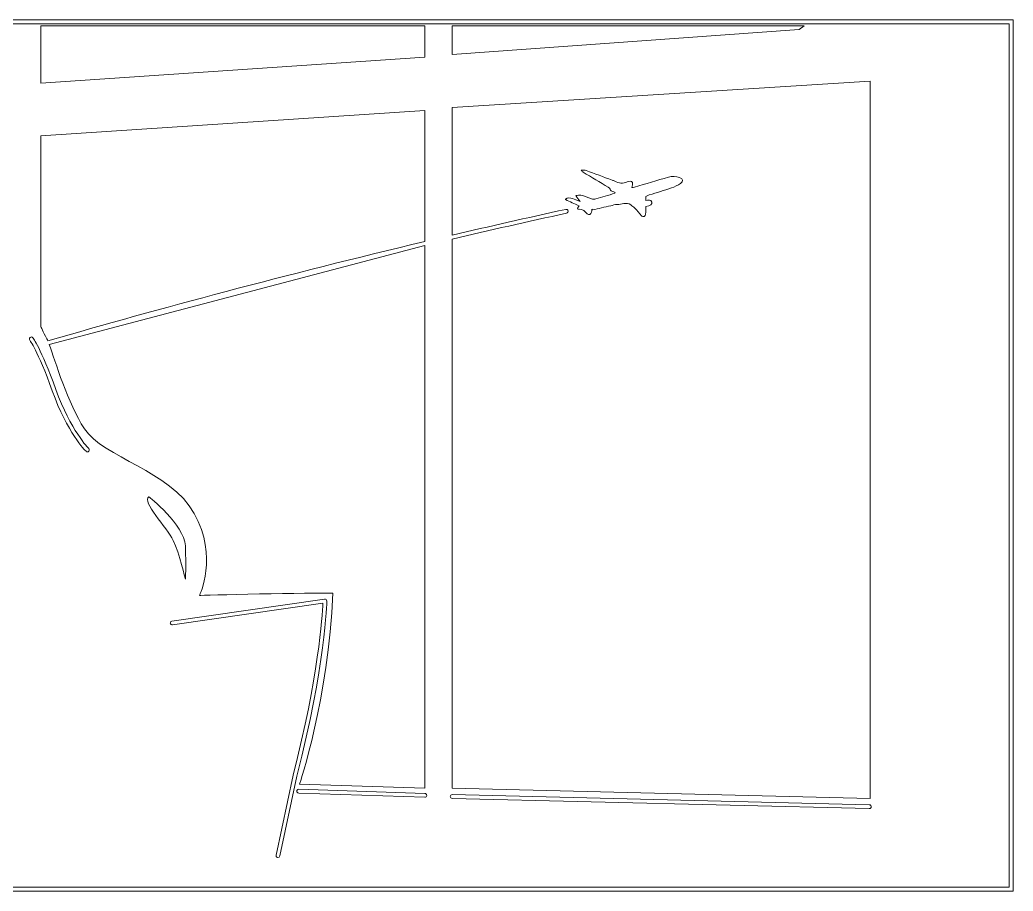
# Model space of a CAD drawing. Header units: millimetres. Extents: x -116 to 112, y -30 to 49.
# Drawn here: x 21.7 to 112.2, y -30 to 49.4 of the extents above; entities that cross this region are included whole.
import ezdxf

# ---------------------------------------------------------------- set-up
doc = ezdxf.new("R2010")
doc.units = ezdxf.units.MM
doc.header["$MEASUREMENT"] = 0
doc.layers.add('Layer 3', color=7, linetype='Continuous', lineweight=0)

# ---------------------------------------------------------------- blocks, each defined once
blk = doc.blocks.new('Block_0')
at = {"layer": 'Layer 3'}
for points in [[(58.563, 48.898), (23.592, 48.898), (23.592, 43.652), (58.563, 46.033)], [(93.12, 48.898), (61.048, 48.898), (61.048, 46.275), (92.671, 48.552)]]:
    blk.add_lwpolyline(points, close=True, dxfattribs=at)
for points, knots in [([(-116.008, 49.427), (-116.008, 49.427), (-116.008, 21.994), (-116.008, 21.994), (-116.072, 21.959), (-116.11, 21.888), (-116.098, 21.813), (-116.089, 21.757), (-116.054, 21.714), (-116.008, 21.689), (-116.008, 21.689), (-116.008, -29.956), (-116.008, -29.956), (-116.008, -29.956), (112.162, -29.956), (112.162, -29.956), (112.162, -29.956), (112.162, 49.427), (112.162, 49.427), (112.162, 49.427), (-116.008, 49.427), (-116.008, 49.427)], [0, 0, 0, 0, 1, 1, 1, 2, 2, 2, 3, 3, 3, 4, 4, 4, 5, 5, 5, 6, 6, 6, 7, 7, 7, 7]), ([(-115.656, 22.06), (-107.951, 23.244), (-102.843, 21.289), (-102.791, 21.269), (-102.701, 21.233), (-102.656, 21.131), (-102.692, 21.04), (-102.719, 20.971), (-102.786, 20.928), (-102.856, 20.928), (-102.877, 20.928), (-102.899, 20.932), (-102.92, 20.941), (-102.971, 20.961), (-108.022, 22.889), (-115.656, 21.703), (-115.656, 21.703), (-115.656, 21.16), (-115.656, 21.16), (-115.418, 21.264), (-115.001, 21.361), (-114.267, 21.381), (-112.565, 21.427), (-108.608, 21.979), (-103.684, 20.645), (-102.856, 20.093), (-102.672, 20.139), (-102.672, 19.264), (-102.672, 18.39), (-102.672, 14.295), (-102.672, 14.295), (-102.672, 14.295), (-104.19, 14.019), (-104.696, 13.006), (-105.203, 11.994), (-105.525, 10.89), (-105.525, 10.614), (-105.525, 10.337), (-107.319, 10.291), (-106.767, 11.994), (-106.215, 13.697), (-106.859, 16.181), (-109.068, 16.687), (-111.081, 16.687), (-114.592, 16.687), (-115.656, 16.687), (-115.656, 16.687), (-115.656, -29.603), (-115.656, -29.603), (-115.656, -29.603), (-103.86, -29.603), (-103.86, -29.603), (-103.86, -29.505), (-103.781, -29.427), (-103.684, -29.427), (-103.684, -29.427), (-102.802, -29.427), (-102.802, -29.427), (-102.802, -29.427), (-68.621, -23.805), (-68.621, -23.805), (-68.621, -23.805), (-67.885, -23.345), (-69.357, -23.069), (-70.83, -22.793), (-75.983, -21.873), (-75.983, -21.873), (-75.983, -21.873), (-75.983, -19.46), (-75.983, -19.46), (-70.751, -19.387), (-55.441, -19.077), (-53.252, -17.915), (-52.282, -17.401), (-51.493, -16.93), (-50.881, -16.54), (-50.881, -16.54), (-36.963, -15.063), (-36.963, -15.063), (-36.963, -15.063), (-25.367, -15.615), (-25.367, -15.615), (-25.367, -15.615), (-26.104, -15.799), (-25.367, -16.443), (-24.631, -17.087), (-26.196, -17.087), (-26.196, -17.087), (-26.196, -17.087), (-18.281, -17.731), (-18.281, -17.731), (-18.281, -17.731), (-14.14, -17.731), (-14.14, -17.731), (-14.14, -17.731), (-88.149, -29.427), (-88.149, -29.427), (-88.149, -29.427), (-57.301, -29.427), (-57.301, -29.427), (-57.301, -29.427), (-7.544, -20.687), (-7.544, -20.687), (-7.449, -20.667), (-7.357, -20.734), (-7.34, -20.83), (-7.323, -20.926), (-7.387, -21.017), (-7.483, -21.034), (-7.483, -21.034), (-56.282, -29.603), (-56.282, -29.603), (-56.282, -29.603), (111.809, -29.603), (111.809, -29.603), (111.809, -29.603), (111.809, 49.074), (111.809, 49.074), (111.809, 49.074), (-115.656, 49.074), (-115.656, 49.074), (-115.656, 49.074), (-115.656, 22.06), (-115.656, 22.06)], [0, 0, 0, 0, 1, 1, 1, 2, 2, 2, 3, 3, 3, 4, 4, 4, 5, 5, 5, 6, 6, 6, 7, 7, 7, 8, 8, 8, 9, 9, 9, 10, 10, 10, 11, 11, 11, 12, 12, 12, 13, 13, 13, 14, 14, 14, 15, 15, 15, 16, 16, 16, 17, 17, 17, 18, 18, 18, 19, 19, 19, 20, 20, 20, 21, 21, 21, 22, 22, 22, 23, 23, 23, 24, 24, 24, 25, 25, 25, 26, 26, 26, 27, 27, 27, 28, 28, 28, 29, 29, 29, 30, 30, 30, 31, 31, 31, 32, 32, 32, 33, 33, 33, 34, 34, 34, 35, 35, 35, 36, 36, 36, 37, 37, 37, 38, 38, 38, 39, 39, 39, 40, 40, 40, 41, 41, 41, 41]), ([(111.809, -29.603), (111.809, -29.603), (-56.282, -29.603), (-56.282, -29.603), (-56.282, -29.603), (-7.483, -21.034), (-7.483, -21.034), (-7.387, -21.017), (-7.323, -20.926), (-7.34, -20.83), (-7.357, -20.734), (-7.449, -20.667), (-7.544, -20.687), (-7.544, -20.687), (-57.301, -29.427), (-57.301, -29.427), (-57.301, -29.427), (-88.149, -29.427), (-88.149, -29.427), (-88.149, -29.427), (-14.14, -17.731), (-14.14, -17.731), (-14.14, -17.731), (-18.281, -17.731), (-18.281, -17.731), (-18.281, -17.731), (-26.196, -17.087), (-26.196, -17.087), (-26.196, -17.087), (-24.631, -17.087), (-25.367, -16.443), (-26.104, -15.799), (-25.367, -15.615), (-25.367, -15.615), (-25.367, -15.615), (-36.963, -15.063), (-36.963, -15.063), (-36.963, -15.063), (-50.881, -16.54), (-50.881, -16.54), (-51.493, -16.93), (-52.282, -17.401), (-53.252, -17.915), (-55.441, -19.077), (-70.751, -19.387), (-75.983, -19.46), (-75.983, -19.46), (-75.983, -21.873), (-75.983, -21.873), (-75.983, -21.873), (-70.83, -22.793), (-69.357, -23.069), (-67.885, -23.345), (-68.621, -23.805), (-68.621, -23.805), (-68.621, -23.805), (-102.802, -29.427), (-102.802, -29.427), (-102.802, -29.427), (-103.684, -29.427), (-103.684, -29.427), (-103.781, -29.427), (-103.86, -29.505), (-103.86, -29.603), (-103.86, -29.603), (-115.656, -29.603), (-115.656, -29.603), (-115.656, -29.603), (-115.656, 16.687), (-115.656, 16.687), (-114.592, 16.687), (-111.081, 16.687), (-109.068, 16.687), (-106.859, 16.181), (-106.215, 13.697), (-106.767, 11.994), (-107.319, 10.291), (-105.525, 10.337), (-105.525, 10.614), (-105.525, 10.89), (-105.203, 11.994), (-104.696, 13.006), (-104.19, 14.019), (-102.672, 14.295), (-102.672, 14.295), (-102.672, 14.295), (-102.672, 18.39), (-102.672, 19.264), (-102.672, 20.139), (-102.856, 20.093), (-103.684, 20.645), (-108.608, 21.979), (-112.565, 21.427), (-114.267, 21.381), (-115.001, 21.361), (-115.418, 21.264), (-115.656, 21.16), (-115.656, 21.16), (-115.656, 21.703), (-115.656, 21.703), (-108.022, 22.889), (-102.971, 20.961), (-102.92, 20.941), (-102.899, 20.932), (-102.877, 20.928), (-102.856, 20.928), (-102.786, 20.928), (-102.719, 20.971), (-102.692, 21.04), (-102.656, 21.131), (-102.701, 21.233), (-102.791, 21.269), (-102.843, 21.289), (-107.951, 23.244), (-115.656, 22.06), (-115.656, 22.06), (-115.656, 49.074), (-115.656, 49.074), (-115.656, 49.074), (111.809, 49.074), (111.809, 49.074), (111.809, 49.074), (111.809, -29.603), (111.809, -29.603)], [0, 0, 0, 0, 1, 1, 1, 2, 2, 2, 3, 3, 3, 4, 4, 4, 5, 5, 5, 6, 6, 6, 7, 7, 7, 8, 8, 8, 9, 9, 9, 10, 10, 10, 11, 11, 11, 12, 12, 12, 13, 13, 13, 14, 14, 14, 15, 15, 15, 16, 16, 16, 17, 17, 17, 18, 18, 18, 19, 19, 19, 20, 20, 20, 21, 21, 21, 22, 22, 22, 23, 23, 23, 24, 24, 24, 25, 25, 25, 26, 26, 26, 27, 27, 27, 28, 28, 28, 29, 29, 29, 30, 30, 30, 31, 31, 31, 32, 32, 32, 33, 33, 33, 34, 34, 34, 35, 35, 35, 36, 36, 36, 37, 37, 37, 38, 38, 38, 39, 39, 39, 40, 40, 40, 41, 41, 41, 41]), ([(23.592, 48.898), (23.592, 48.898), (58.563, 48.898), (58.563, 48.898), (58.563, 48.898), (58.563, 46.033), (58.563, 46.033), (58.563, 46.033), (23.592, 43.652), (23.592, 43.652), (23.592, 43.652), (23.592, 48.898), (23.592, 48.898)], [0, 0, 0, 0, 1, 1, 1, 2, 2, 2, 3, 3, 3, 4, 4, 4, 4]), ([(61.048, 48.898), (61.048, 48.898), (93.12, 48.898), (93.12, 48.898), (93.12, 48.898), (92.671, 48.552), (92.671, 48.552), (92.671, 48.552), (61.048, 46.275), (61.048, 46.275), (61.048, 46.275), (61.048, 48.898), (61.048, 48.898)], [0, 0, 0, 0, 1, 1, 1, 2, 2, 2, 3, 3, 3, 4, 4, 4, 4]), ([(71.619, 32.026), (71.598, 32.118), (71.506, 32.178), (71.411, 32.16), (67.883, 31.387), (64.429, 30.604), (61.05, 29.814), (61.05, 29.814), (61.05, 41.442), (61.05, 41.442), (61.05, 41.442), (99.15, 43.837), (99.15, 43.837), (99.15, 43.837), (99.15, -21.505), (99.15, -21.505), (99.15, -21.505), (61.05, -20.584), (61.05, -20.584), (61.05, -20.584), (61.05, 29.454), (61.05, 29.454), (64.454, 30.251), (67.932, 31.042), (71.485, 31.818), (71.58, 31.835), (71.64, 31.931), (71.619, 32.026)], [0, 0, 0, 0, 1, 1, 1, 2, 2, 2, 3, 3, 3, 4, 4, 4, 5, 5, 5, 6, 6, 6, 7, 7, 7, 8, 8, 8, 9, 9, 9, 9]), ([(71.485, 31.818), (67.932, 31.042), (64.454, 30.251), (61.05, 29.454), (61.05, 29.454), (61.05, -20.584), (61.05, -20.584), (61.05, -20.584), (99.15, -21.505), (99.15, -21.505), (99.15, -21.505), (99.15, 43.837), (99.15, 43.837), (99.15, 43.837), (61.05, 41.442), (61.05, 41.442), (61.05, 41.442), (61.05, 29.814), (61.05, 29.814), (64.429, 30.604), (67.883, 31.387), (71.411, 32.16), (71.506, 32.178), (71.598, 32.118), (71.619, 32.026), (71.64, 31.931), (71.58, 31.835), (71.485, 31.818)], [0, 0, 0, 0, 1, 1, 1, 2, 2, 2, 3, 3, 3, 4, 4, 4, 5, 5, 5, 6, 6, 6, 7, 7, 7, 8, 8, 8, 9, 9, 9, 9]), ([(23.592, 38.866), (23.592, 38.866), (58.562, 41.166), (58.562, 41.166), (58.562, 41.166), (58.562, 29.228), (58.562, 29.228), (45.937, 26.226), (34.408, 23.129), (24.234, 20.18), (24.198, 20.261), (24.17, 20.324), (24.145, 20.37), (23.775, 21.012), (23.592, 21.474), (23.592, 21.474), (23.592, 21.474), (23.592, 38.866), (23.592, 38.866)], [0, 0, 0, 0, 1, 1, 1, 2, 2, 2, 3, 3, 3, 4, 4, 4, 5, 5, 5, 6, 6, 6, 6]), ([(24.234, 20.18), (34.408, 23.129), (45.937, 26.226), (58.562, 29.228), (58.562, 29.228), (58.562, 41.166), (58.562, 41.166), (58.562, 41.166), (23.592, 38.866), (23.592, 38.866), (23.592, 38.866), (23.592, 21.474), (23.592, 21.474), (23.592, 21.474), (23.775, 21.012), (24.145, 20.37), (24.17, 20.324), (24.198, 20.261), (24.234, 20.18)], [0, 0, 0, 0, 1, 1, 1, 2, 2, 2, 3, 3, 3, 4, 4, 4, 5, 5, 5, 6, 6, 6, 6]), ([(72.624, 32.171), (72.97, 32.178), (73.15, 31.966), (73.354, 31.758), (73.404, 31.705), (73.534, 31.68), (73.612, 31.701), (73.672, 31.719), (73.725, 31.818), (73.75, 31.892), (73.781, 31.98), (73.781, 32.082), (73.795, 32.178), (73.809, 32.156), (73.82, 32.132), (73.834, 32.107), (74.392, 32.234), (74.952, 32.365), (75.51, 32.492), (75.697, 32.53), (75.88, 32.604), (76.067, 32.604), (76.494, 32.608), (76.928, 32.866), (77.344, 32.562), (77.464, 32.474), (77.598, 32.389), (77.701, 32.28), (77.909, 32.054), (78.092, 31.804), (78.3, 31.578), (78.35, 31.525), (78.484, 31.504), (78.558, 31.525), (78.618, 31.546), (78.681, 31.648), (78.685, 31.719), (78.703, 31.952), (78.695, 32.185), (78.695, 32.41), (79.126, 32.509), (79.32, 32.647), (79.26, 32.813), (79.161, 33.098), (78.907, 32.971), (78.71, 32.982), (78.667, 33.366), (78.667, 33.366), (79.016, 33.476), (79.69, 33.688), (80.371, 33.885), (81.041, 34.111), (81.331, 34.213), (81.613, 34.351), (81.867, 34.52), (82.149, 34.704), (82.103, 34.94), (81.782, 35.056), (81.447, 35.176), (81.112, 35.212), (80.759, 35.102), (79.736, 34.792), (78.71, 34.492), (77.683, 34.188), (77.591, 34.16), (77.492, 34.15), (77.422, 34.139), (77.447, 34.312), (77.531, 34.492), (77.475, 34.612), (77.383, 34.809), (77.168, 34.725), (77.016, 34.661), (76.618, 34.499), (76.244, 34.538), (75.87, 34.728), (75.796, 34.767), (75.711, 34.799), (75.63, 34.827), (74.843, 35.12), (74.056, 35.42), (73.266, 35.698), (73.132, 35.748), (72.97, 35.727), (72.822, 35.737), (72.871, 35.631), (72.931, 35.589), (72.995, 35.55), (73.757, 35.092), (74.519, 34.636), (75.281, 34.174), (75.348, 34.132), (75.453, 34.065), (75.453, 34.012), (75.457, 33.836), (75.573, 33.836), (75.693, 33.804), (75.764, 33.783), (75.827, 33.737), (75.894, 33.705), (75.887, 33.68), (75.88, 33.656), (75.873, 33.631), (75.295, 33.455), (74.723, 33.275), (74.141, 33.112), (74.021, 33.081), (73.869, 33.088), (73.75, 33.123), (73.425, 33.225), (73.118, 33.366), (72.793, 33.458), (72.666, 33.493), (72.515, 33.437), (72.321, 33.419), (72.469, 33.215), (72.564, 33.084), (72.705, 32.89), (72.427, 32.993), (72.226, 33.074), (72.021, 33.141), (71.802, 33.211), (71.58, 33.25), (71.379, 33.095), (71.375, 33.081), (71.375, 33.063), (71.372, 33.045), (71.785, 32.858), (72.197, 32.672), (72.624, 32.477), (72.42, 32.259), (72.427, 32.167), (72.624, 32.171)], [0, 0, 0, 0, 1, 1, 1, 2, 2, 2, 3, 3, 3, 4, 4, 4, 5, 5, 5, 6, 6, 6, 7, 7, 7, 8, 8, 8, 9, 9, 9, 10, 10, 10, 11, 11, 11, 12, 12, 12, 13, 13, 13, 14, 14, 14, 15, 15, 15, 16, 16, 16, 17, 17, 17, 18, 18, 18, 19, 19, 19, 20, 20, 20, 21, 21, 21, 22, 22, 22, 23, 23, 23, 24, 24, 24, 25, 25, 25, 26, 26, 26, 27, 27, 27, 28, 28, 28, 29, 29, 29, 30, 30, 30, 31, 31, 31, 32, 32, 32, 33, 33, 33, 34, 34, 34, 35, 35, 35, 36, 36, 36, 37, 37, 37, 38, 38, 38, 39, 39, 39, 40, 40, 40, 41, 41, 41, 42, 42, 42, 43, 43, 43, 44, 44, 44, 44]), ([(71.372, 33.045), (71.375, 33.063), (71.375, 33.081), (71.379, 33.095), (71.58, 33.25), (71.802, 33.211), (72.021, 33.141), (72.226, 33.074), (72.427, 32.993), (72.705, 32.89), (72.564, 33.084), (72.469, 33.215), (72.321, 33.419), (72.515, 33.437), (72.666, 33.493), (72.793, 33.458), (73.118, 33.366), (73.425, 33.225), (73.75, 33.123), (73.869, 33.088), (74.021, 33.081), (74.141, 33.112), (74.723, 33.275), (75.295, 33.455), (75.873, 33.631), (75.88, 33.656), (75.887, 33.68), (75.894, 33.705), (75.827, 33.737), (75.764, 33.783), (75.693, 33.804), (75.573, 33.836), (75.457, 33.836), (75.453, 34.012), (75.453, 34.065), (75.348, 34.132), (75.281, 34.174), (74.519, 34.636), (73.757, 35.092), (72.995, 35.55), (72.931, 35.589), (72.871, 35.631), (72.822, 35.737), (72.97, 35.727), (73.132, 35.748), (73.266, 35.698), (74.056, 35.42), (74.843, 35.12), (75.63, 34.827), (75.711, 34.799), (75.796, 34.767), (75.87, 34.728), (76.244, 34.538), (76.618, 34.499), (77.016, 34.661), (77.168, 34.725), (77.383, 34.809), (77.475, 34.612), (77.531, 34.492), (77.447, 34.312), (77.422, 34.139), (77.492, 34.15), (77.591, 34.16), (77.683, 34.188), (78.71, 34.492), (79.736, 34.792), (80.759, 35.102), (81.112, 35.212), (81.447, 35.176), (81.782, 35.056), (82.103, 34.94), (82.149, 34.704), (81.867, 34.52), (81.613, 34.351), (81.331, 34.213), (81.041, 34.111), (80.371, 33.885), (79.69, 33.688), (79.016, 33.476), (78.667, 33.366), (78.667, 33.366), (78.71, 32.982), (78.907, 32.971), (79.161, 33.098), (79.26, 32.813), (79.32, 32.647), (79.126, 32.509), (78.695, 32.41), (78.695, 32.185), (78.703, 31.952), (78.685, 31.719), (78.681, 31.648), (78.618, 31.546), (78.558, 31.525), (78.484, 31.504), (78.35, 31.525), (78.3, 31.578), (78.092, 31.804), (77.909, 32.054), (77.701, 32.28), (77.598, 32.389), (77.464, 32.474), (77.344, 32.562), (76.928, 32.866), (76.494, 32.608), (76.067, 32.604), (75.88, 32.604), (75.697, 32.53), (75.51, 32.492), (74.952, 32.365), (74.392, 32.234), (73.834, 32.107), (73.82, 32.132), (73.809, 32.156), (73.795, 32.178), (73.781, 32.082), (73.781, 31.98), (73.75, 31.892), (73.725, 31.818), (73.672, 31.719), (73.612, 31.701), (73.534, 31.68), (73.404, 31.705), (73.354, 31.758), (73.15, 31.966), (72.97, 32.178), (72.624, 32.171), (72.427, 32.167), (72.42, 32.259), (72.624, 32.477), (72.197, 32.672), (71.785, 32.858), (71.372, 33.045)], [0, 0, 0, 0, 1, 1, 1, 2, 2, 2, 3, 3, 3, 4, 4, 4, 5, 5, 5, 6, 6, 6, 7, 7, 7, 8, 8, 8, 9, 9, 9, 10, 10, 10, 11, 11, 11, 12, 12, 12, 13, 13, 13, 14, 14, 14, 15, 15, 15, 16, 16, 16, 17, 17, 17, 18, 18, 18, 19, 19, 19, 20, 20, 20, 21, 21, 21, 22, 22, 22, 23, 23, 23, 24, 24, 24, 25, 25, 25, 26, 26, 26, 27, 27, 27, 28, 28, 28, 29, 29, 29, 30, 30, 30, 31, 31, 31, 32, 32, 32, 33, 33, 33, 34, 34, 34, 35, 35, 35, 36, 36, 36, 37, 37, 37, 38, 38, 38, 39, 39, 39, 40, 40, 40, 41, 41, 41, 42, 42, 42, 43, 43, 43, 44, 44, 44, 44]), ([(37.565, 4.449), (35.371, 8.404), (29.3, 9.508), (27.55, 12.179), (26.05, 14.465), (24.89, 18.373), (24.357, 19.852), (24.357, 19.852), (58.562, 28.869), (58.562, 28.869), (58.562, 28.869), (58.562, -20.584), (58.562, -20.584), (58.562, -20.584), (47.15, -20.217), (47.15, -20.217), (47.15, -20.217), (49.821, -12.392), (50.188, -2.821), (48.533, -2.73), (38.041, -3.008), (38.041, -3.008), (38.041, -3.008), (39.759, 0.491), (37.565, 4.449)], [0, 0, 0, 0, 1, 1, 1, 2, 2, 2, 3, 3, 3, 4, 4, 4, 5, 5, 5, 6, 6, 6, 7, 7, 7, 8, 8, 8, 8]), ([(50.188, -2.821), (49.821, -12.392), (47.15, -20.217), (47.15, -20.217), (47.15, -20.217), (58.562, -20.584), (58.562, -20.584), (58.562, -20.584), (58.562, 28.869), (58.562, 28.869), (58.562, 28.869), (24.357, 19.852), (24.357, 19.852), (24.89, 18.373), (26.05, 14.465), (27.55, 12.179), (29.3, 9.508), (35.371, 8.404), (37.565, 4.449), (39.759, 0.491), (38.041, -3.008), (38.041, -3.008), (38.041, -3.008), (48.533, -2.73), (50.188, -2.821)], [0, 0, 0, 0, 1, 1, 1, 2, 2, 2, 3, 3, 3, 4, 4, 4, 5, 5, 5, 6, 6, 6, 7, 7, 7, 8, 8, 8, 8]), ([(22.606, 20.493), (22.681, 20.555), (22.792, 20.544), (22.853, 20.47), (22.882, 20.435), (23.579, 19.574), (24.954, 15.758), (26.302, 12.018), (27.932, 10.387), (27.949, 10.371), (28.018, 10.303), (28.019, 10.192), (27.951, 10.122), (27.917, 10.087), (27.871, 10.069), (27.825, 10.069), (27.781, 10.069), (27.736, 10.086), (27.702, 10.119), (27.633, 10.187), (26.001, 11.814), (24.623, 15.638), (23.28, 19.365), (22.588, 20.237), (22.582, 20.245), (22.52, 20.32), (22.531, 20.431), (22.606, 20.493)], [0, 0, 0, 0, 1, 1, 1, 2, 2, 2, 3, 3, 3, 4, 4, 4, 5, 5, 5, 6, 6, 6, 7, 7, 7, 8, 8, 8, 9, 9, 9, 9]), ([(24.623, 15.638), (26.001, 11.814), (27.633, 10.187), (27.702, 10.119), (27.736, 10.086), (27.781, 10.069), (27.825, 10.069), (27.871, 10.069), (27.917, 10.087), (27.951, 10.122), (28.019, 10.192), (28.018, 10.303), (27.949, 10.371), (27.932, 10.387), (26.302, 12.018), (24.954, 15.758), (23.579, 19.574), (22.882, 20.435), (22.853, 20.47), (22.792, 20.544), (22.681, 20.555), (22.606, 20.493), (22.531, 20.431), (22.52, 20.32), (22.582, 20.245), (22.588, 20.237), (23.28, 19.365), (24.623, 15.638)], [0, 0, 0, 0, 1, 1, 1, 2, 2, 2, 3, 3, 3, 4, 4, 4, 5, 5, 5, 6, 6, 6, 7, 7, 7, 8, 8, 8, 9, 9, 9, 9]), ([(33.439, 5.976), (33.439, 5.976), (36.66, 3.435), (36.752, 1.503), (36.844, -0.43), (36.752, -1.534), (36.752, -1.534), (36.752, -1.534), (36.2, 0.822), (35.648, 1.991), (35.096, 3.159), (32.703, 5.571), (33.439, 5.976)], [0, 0, 0, 0, 1, 1, 1, 2, 2, 2, 3, 3, 3, 4, 4, 4, 4]), ([(36.752, -1.534), (36.752, -1.534), (36.844, -0.43), (36.752, 1.503), (36.66, 3.435), (33.439, 5.976), (33.439, 5.976), (32.703, 5.571), (35.096, 3.159), (35.648, 1.991), (36.2, 0.822), (36.752, -1.534), (36.752, -1.534)], [0, 0, 0, 0, 1, 1, 1, 2, 2, 2, 3, 3, 3, 4, 4, 4, 4]), ([(45.185, -26.892), (45.172, -26.892), (45.16, -26.891), (45.147, -26.888), (45.052, -26.868), (44.991, -26.774), (45.012, -26.679), (45.012, -26.679), (46.565, -19.397), (46.565, -19.397), (48.882, -10.495), (49.232, -4.855), (49.28, -3.729), (49.28, -3.729), (35.581, -5.701), (35.581, -5.701), (35.482, -5.712), (35.395, -5.647), (35.381, -5.551), (35.367, -5.455), (35.434, -5.365), (35.531, -5.351), (35.531, -5.351), (49.439, -3.35), (49.439, -3.35), (49.49, -3.343), (49.542, -3.358), (49.581, -3.392), (49.619, -3.426), (49.641, -3.476), (49.64, -3.527), (49.639, -3.586), (49.506, -9.496), (46.908, -19.479), (46.908, -19.479), (45.357, -26.752), (45.357, -26.752), (45.339, -26.835), (45.266, -26.892), (45.185, -26.892)], [0, 0, 0, 0, 1, 1, 1, 2, 2, 2, 3, 3, 3, 4, 4, 4, 5, 5, 5, 6, 6, 6, 7, 7, 7, 8, 8, 8, 9, 9, 9, 10, 10, 10, 11, 11, 11, 12, 12, 12, 13, 13, 13, 13]), ([(49.64, -3.527), (49.641, -3.476), (49.619, -3.426), (49.581, -3.392), (49.542, -3.358), (49.49, -3.343), (49.439, -3.35), (49.439, -3.35), (35.531, -5.351), (35.531, -5.351), (35.434, -5.365), (35.367, -5.455), (35.381, -5.551), (35.395, -5.647), (35.482, -5.712), (35.581, -5.701), (35.581, -5.701), (49.28, -3.729), (49.28, -3.729), (49.232, -4.855), (48.882, -10.495), (46.565, -19.397), (46.565, -19.397), (45.012, -26.679), (45.012, -26.679), (44.991, -26.774), (45.052, -26.868), (45.147, -26.888), (45.16, -26.891), (45.172, -26.892), (45.185, -26.892), (45.266, -26.892), (45.339, -26.835), (45.357, -26.752), (45.357, -26.752), (46.908, -19.479), (46.908, -19.479), (49.506, -9.496), (49.639, -3.586), (49.64, -3.527)], [0, 0, 0, 0, 1, 1, 1, 2, 2, 2, 3, 3, 3, 4, 4, 4, 5, 5, 5, 6, 6, 6, 7, 7, 7, 8, 8, 8, 9, 9, 9, 10, 10, 10, 11, 11, 11, 12, 12, 12, 13, 13, 13, 13]), ([(58.739, -21.234), (58.736, -21.33), (58.658, -21.405), (58.563, -21.405), (58.561, -21.405), (58.559, -21.405), (58.557, -21.405), (58.557, -21.405), (47.077, -21.025), (47.077, -21.025), (46.979, -21.022), (46.903, -20.941), (46.906, -20.843), (46.909, -20.746), (46.976, -20.673), (47.088, -20.673), (47.088, -20.673), (58.569, -21.052), (58.569, -21.052), (58.666, -21.056), (58.742, -21.137), (58.739, -21.234)], [0, 0, 0, 0, 1, 1, 1, 2, 2, 2, 3, 3, 3, 4, 4, 4, 5, 5, 5, 6, 6, 6, 7, 7, 7, 7]), ([(46.906, -20.843), (46.903, -20.941), (46.979, -21.022), (47.077, -21.025), (47.077, -21.025), (58.557, -21.405), (58.557, -21.405), (58.559, -21.405), (58.561, -21.405), (58.563, -21.405), (58.658, -21.405), (58.736, -21.33), (58.739, -21.234), (58.742, -21.137), (58.666, -21.056), (58.569, -21.052), (58.569, -21.052), (47.088, -20.673), (47.088, -20.673), (46.976, -20.673), (46.909, -20.746), (46.906, -20.843)], [0, 0, 0, 0, 1, 1, 1, 2, 2, 2, 3, 3, 3, 4, 4, 4, 5, 5, 5, 6, 6, 6, 7, 7, 7, 7]), ([(61.059, -21.156), (61.061, -21.156), (61.062, -21.156), (61.064, -21.156), (61.064, -21.156), (99.06, -22.087), (99.06, -22.087), (99.158, -22.09), (99.235, -22.171), (99.232, -22.268), (99.23, -22.364), (99.151, -22.44), (99.056, -22.44), (99.055, -22.44), (99.053, -22.44), (99.051, -22.44), (99.051, -22.44), (61.055, -21.508), (61.055, -21.508), (60.958, -21.506), (60.88, -21.425), (60.883, -21.327), (60.885, -21.232), (60.964, -21.156), (61.059, -21.156)], [0, 0, 0, 0, 1, 1, 1, 2, 2, 2, 3, 3, 3, 4, 4, 4, 5, 5, 5, 6, 6, 6, 7, 7, 7, 8, 8, 8, 8]), ([(61.055, -21.508), (61.055, -21.508), (99.051, -22.44), (99.051, -22.44), (99.053, -22.44), (99.055, -22.44), (99.056, -22.44), (99.151, -22.44), (99.23, -22.364), (99.232, -22.268), (99.235, -22.171), (99.158, -22.09), (99.06, -22.087), (99.06, -22.087), (61.064, -21.156), (61.064, -21.156), (61.062, -21.156), (61.061, -21.156), (61.059, -21.156), (60.964, -21.156), (60.885, -21.232), (60.883, -21.327), (60.88, -21.425), (60.958, -21.506), (61.055, -21.508)], [0, 0, 0, 0, 1, 1, 1, 2, 2, 2, 3, 3, 3, 4, 4, 4, 5, 5, 5, 6, 6, 6, 7, 7, 7, 8, 8, 8, 8])]:
    blk.add_open_spline(points, degree=3, knots=knots, dxfattribs=at)

msp = doc.modelspace()

# ---------------------------------------------------------------- block references
at = {"layer": 'Layer 3'}
msp.add_blockref('Block_0', (0, 0), dxfattribs=at)

doc.saveas('drawing.dxf')
